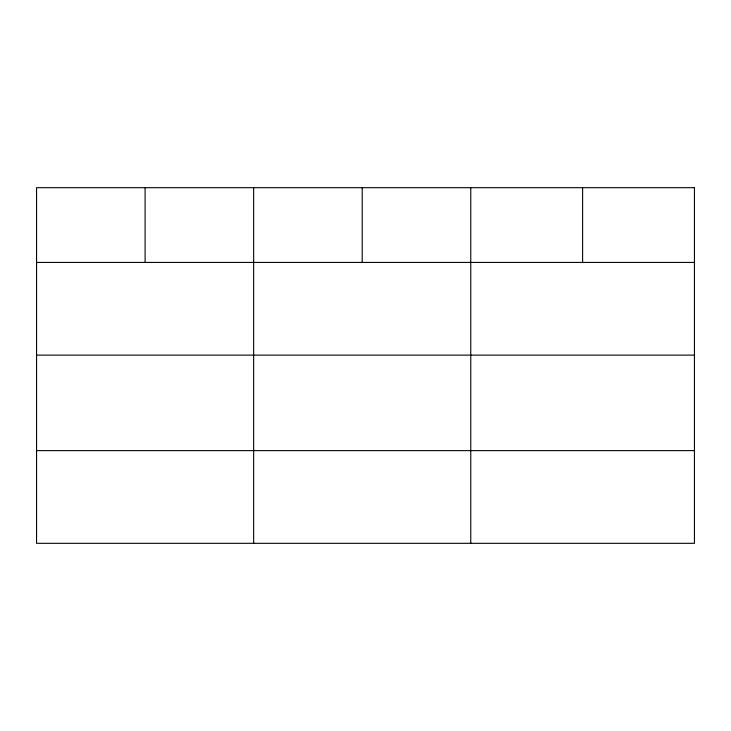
<?xml version="1.0" encoding="UTF-8"?>
<svg xmlns="http://www.w3.org/2000/svg" width="731" height="731" viewBox="0 0 731 731"><rect width="100%" height="100%" fill="white"/><g stroke="black" fill="none" stroke-linecap="round" stroke-linejoin="round"><path stroke-width="1.1" d="M36.55 262.429L694.45 262.429M36.55 355.12L694.45 355.12M36.55 450.625L694.45 450.625M582.607 187.684L582.607 262.429M470.764 187.684L470.764 543.316M362.21 187.684L362.21 262.429M253.657 187.684L253.657 543.316M145.103 187.684L145.103 262.429M694.45 187.684L36.55 187.684L36.55 543.316L694.45 543.316L694.45 187.684"/></g></svg>
